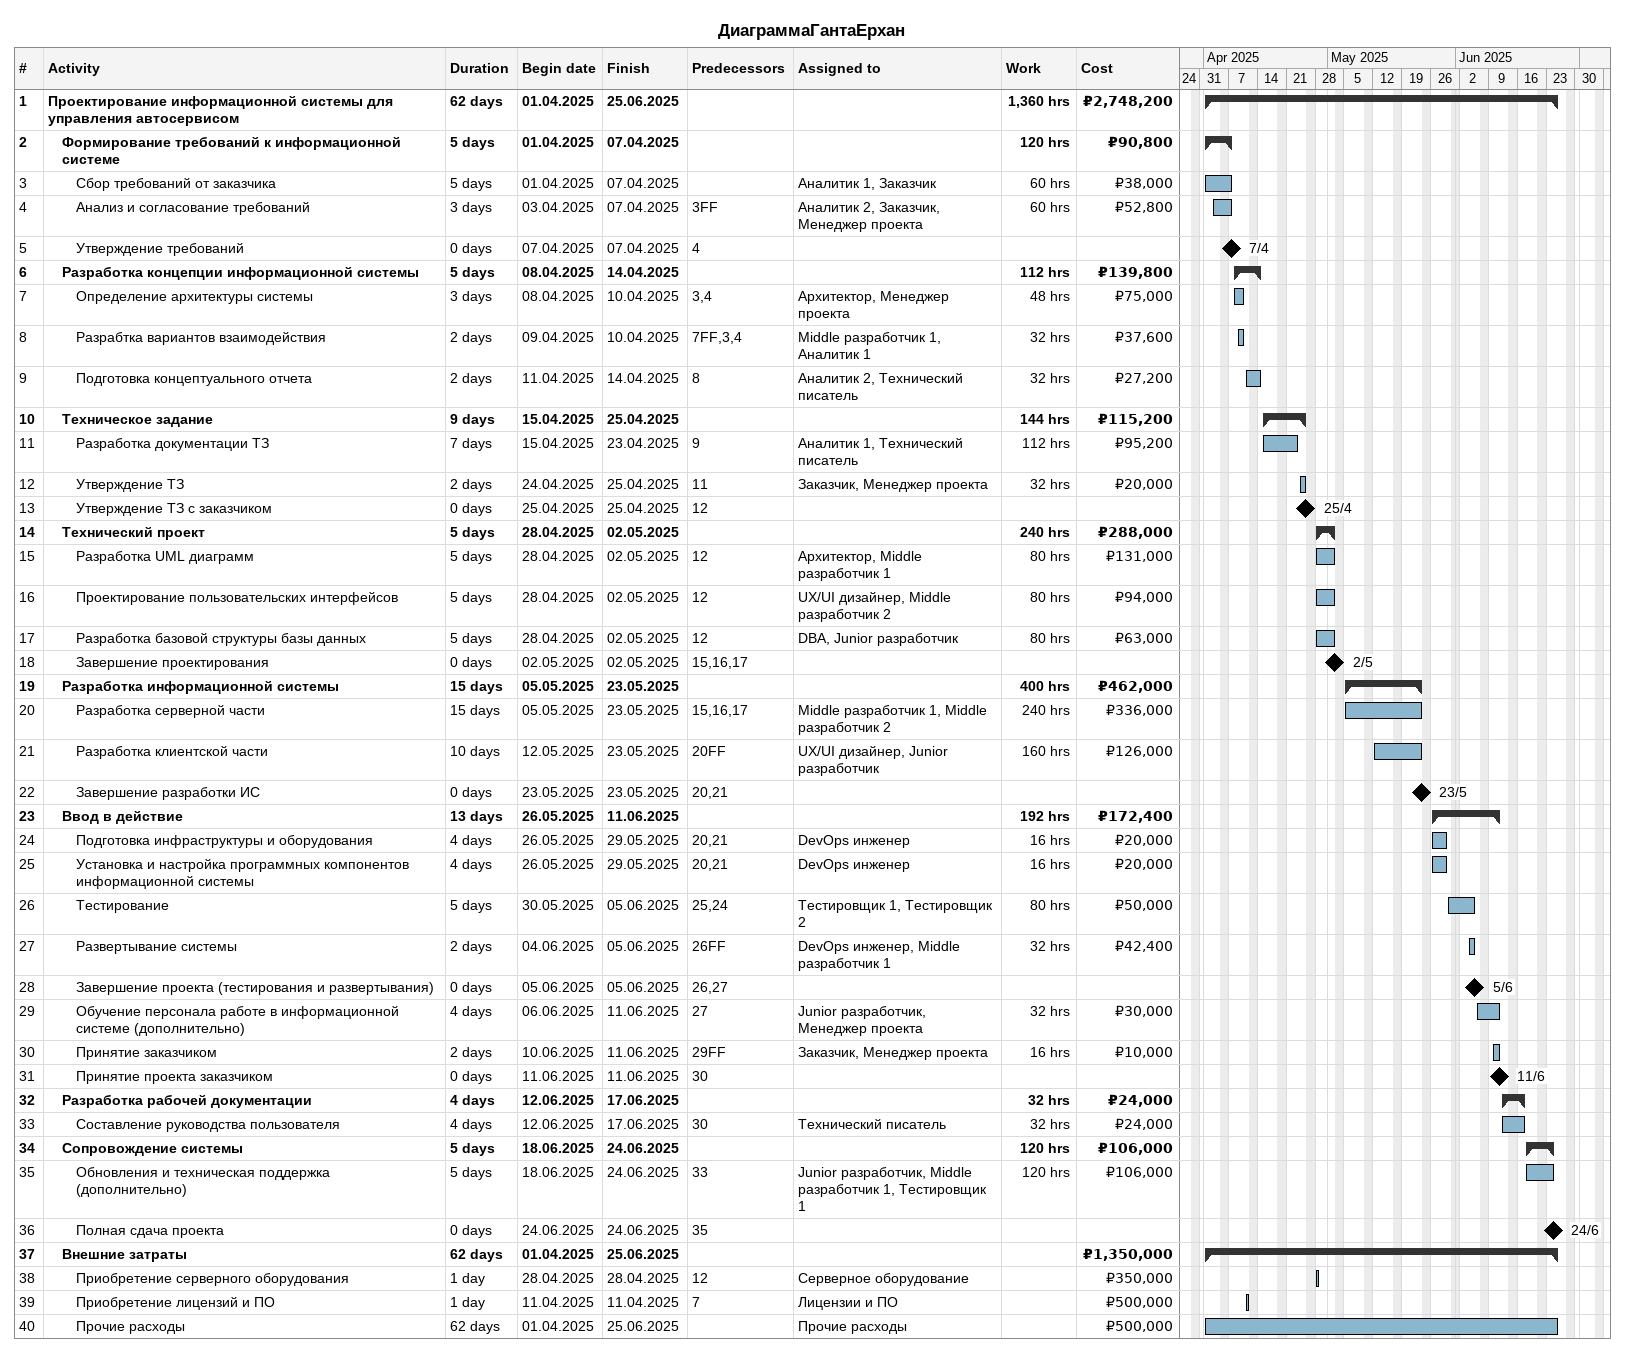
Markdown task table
ДиаграммаГантаЕрхан

| ID | Level | Task | Duration | Start | Finish | Predecessors | Resources | Work (h) | Cost (₽) |
|---|---|---|---|---|---|---|---|---|---|
| 1 | 1 | **Проектирование информационной системы для управления автосервисом** | 62d | 2025-04-01 | 2025-06-25 |  |  | 1360 | 2748200 |
| 2 | 2 | **Формирование требований к информационной системе** | 5d | 2025-04-01 | 2025-04-07 |  |  | 120 | 90800 |
| 3 | 3 | Сбор требований от заказчика | 5d | 2025-04-01 | 2025-04-07 |  | Аналитик 1, Заказчик | 60 | 38000 |
| 4 | 3 | Анализ и согласование требований | 3d | 2025-04-03 | 2025-04-07 | 3FF | Аналитик 2, Заказчик, Менеджер проекта | 60 | 52800 |
| 5 | 3 | Утверждение требований | 0d | 2025-04-07 | 2025-04-07 | 4 |  |  |  |
| 6 | 2 | **Разработка концепции информационной системы** | 5d | 2025-04-08 | 2025-04-14 |  |  | 112 | 139800 |
| 7 | 3 | Определение архитектуры системы | 3d | 2025-04-08 | 2025-04-10 | 3, 4 | Архитектор, Менеджер проекта | 48 | 75000 |
| 8 | 3 | Разрабтка вариантов взаимодействия | 2d | 2025-04-09 | 2025-04-10 | 7FF, 3, 4 | Middle разработчик 1, Аналитик 1 | 32 | 37600 |
| 9 | 3 | Подготовка концептуального отчета | 2d | 2025-04-11 | 2025-04-14 | 8 | Аналитик 2, Технический писатель | 32 | 27200 |
| 10 | 2 | **Техническое задание** | 9d | 2025-04-15 | 2025-04-25 |  |  | 144 | 115200 |
| 11 | 3 | Разработка документации ТЗ | 7d | 2025-04-15 | 2025-04-23 | 9 | Аналитик 1, Технический писатель | 112 | 95200 |
| 12 | 3 | Утверждение ТЗ | 2d | 2025-04-24 | 2025-04-25 | 11 | Заказчик, Менеджер проекта | 32 | 20000 |
| 13 | 3 | Утверждение ТЗ с заказчиком | 0d | 2025-04-25 | 2025-04-25 | 12 |  |  |  |
| 14 | 2 | **Технический проект** | 5d | 2025-04-28 | 2025-05-02 |  |  | 240 | 288000 |
| 15 | 3 | Разработка UML диаграмм | 5d | 2025-04-28 | 2025-05-02 | 12 | Архитектор, Middle разработчик 1 | 80 | 131000 |
| 16 | 3 | Проектирование пользовательских интерфейсов | 5d | 2025-04-28 | 2025-05-02 | 12 | UX/UI дизайнер, Middle разработчик 2 | 80 | 94000 |
| 17 | 3 | Разработка базовой структуры базы данных | 5d | 2025-04-28 | 2025-05-02 | 12 | DBA, Junior разработчик | 80 | 63000 |
| 18 | 3 | Завершение проектирования | 0d | 2025-05-02 | 2025-05-02 | 15, 16, 17 |  |  |  |
| 19 | 2 | **Разработка информационной системы** | 15d | 2025-05-05 | 2025-05-23 |  |  | 400 | 462000 |
| 20 | 3 | Разработка серверной части | 15d | 2025-05-05 | 2025-05-23 | 15, 16, 17 | Middle разработчик 1, Middle разработчик 2 | 240 | 336000 |
| 21 | 3 | Разработка клиентской части | 10d | 2025-05-12 | 2025-05-23 | 20FF | UX/UI дизайнер, Junior разработчик | 160 | 126000 |
| 22 | 3 | Завершение разработки ИС | 0d | 2025-05-23 | 2025-05-23 | 20, 21 |  |  |  |
| 23 | 2 | **Ввод в действие** | 13d | 2025-05-26 | 2025-06-11 |  |  | 192 | 172400 |
| 24 | 3 | Подготовка инфраструктуры и оборудования | 4d | 2025-05-26 | 2025-05-29 | 20, 21 | DevOps инженер | 16 | 20000 |
| 25 | 3 | Установка и настройка программных компонентов информационной системы | 4d | 2025-05-26 | 2025-05-29 | 20, 21 | DevOps инженер | 16 | 20000 |
| 26 | 3 | Тестирование | 5d | 2025-05-30 | 2025-06-05 | 25, 24 | Тестировщик 1, Тестировщик 2 | 80 | 50000 |
| 27 | 3 | Развертывание системы | 2d | 2025-06-04 | 2025-06-05 | 26FF | DevOps инженер, Middle разработчик 1 | 32 | 42400 |
| 28 | 3 | Завершение проекта (тестирования и развертывания) | 0d | 2025-06-05 | 2025-06-05 | 26, 27 |  |  |  |
| 29 | 3 | Обучение персонала работе в информационной системе (дополнительно) | 4d | 2025-06-06 | 2025-06-11 | 27 | Junior разработчик, Менеджер проекта | 32 | 30000 |
| 30 | 3 | Принятие заказчиком | 2d | 2025-06-10 | 2025-06-11 | 29FF | Заказчик, Менеджер проекта | 16 | 10000 |
| 31 | 3 | Принятие проекта заказчиком | 0d | 2025-06-11 | 2025-06-11 | 30 |  |  |  |
| 32 | 2 | **Разработка рабочей документации** | 4d | 2025-06-12 | 2025-06-17 |  |  | 32 | 24000 |
| 33 | 3 | Составление руководства пользователя | 4d | 2025-06-12 | 2025-06-17 | 30 | Технический писатель | 32 | 24000 |
| 34 | 2 | **Сопровождение системы** | 5d | 2025-06-18 | 2025-06-24 |  |  | 120 | 106000 |
| 35 | 3 | Обновления и техническая поддержка (дополнительно) | 5d | 2025-06-18 | 2025-06-24 | 33 | Junior разработчик, Middle разработчик 1, Тестировщик 1 | 120 | 106000 |
| 36 | 3 | Полная сдача проекта | 0d | 2025-06-24 | 2025-06-24 | 35 |  |  |  |
| 37 | 2 | **Внешние затраты** | 62d | 2025-04-01 | 2025-06-25 |  |  |  | 1350000 |
| 38 | 3 | Приобретение серверного оборудования | 1d | 2025-04-28 | 2025-04-28 | 12 | Серверное оборудование |  | 350000 |
| 39 | 3 | Приобретение лицензий и ПО | 1d | 2025-04-11 | 2025-04-11 | 7 | Лицензии и ПО |  | 500000 |
| 40 | 3 | Прочие расходы | 62d | 2025-04-01 | 2025-06-25 |  | Прочие расходы |  | 500000 |
